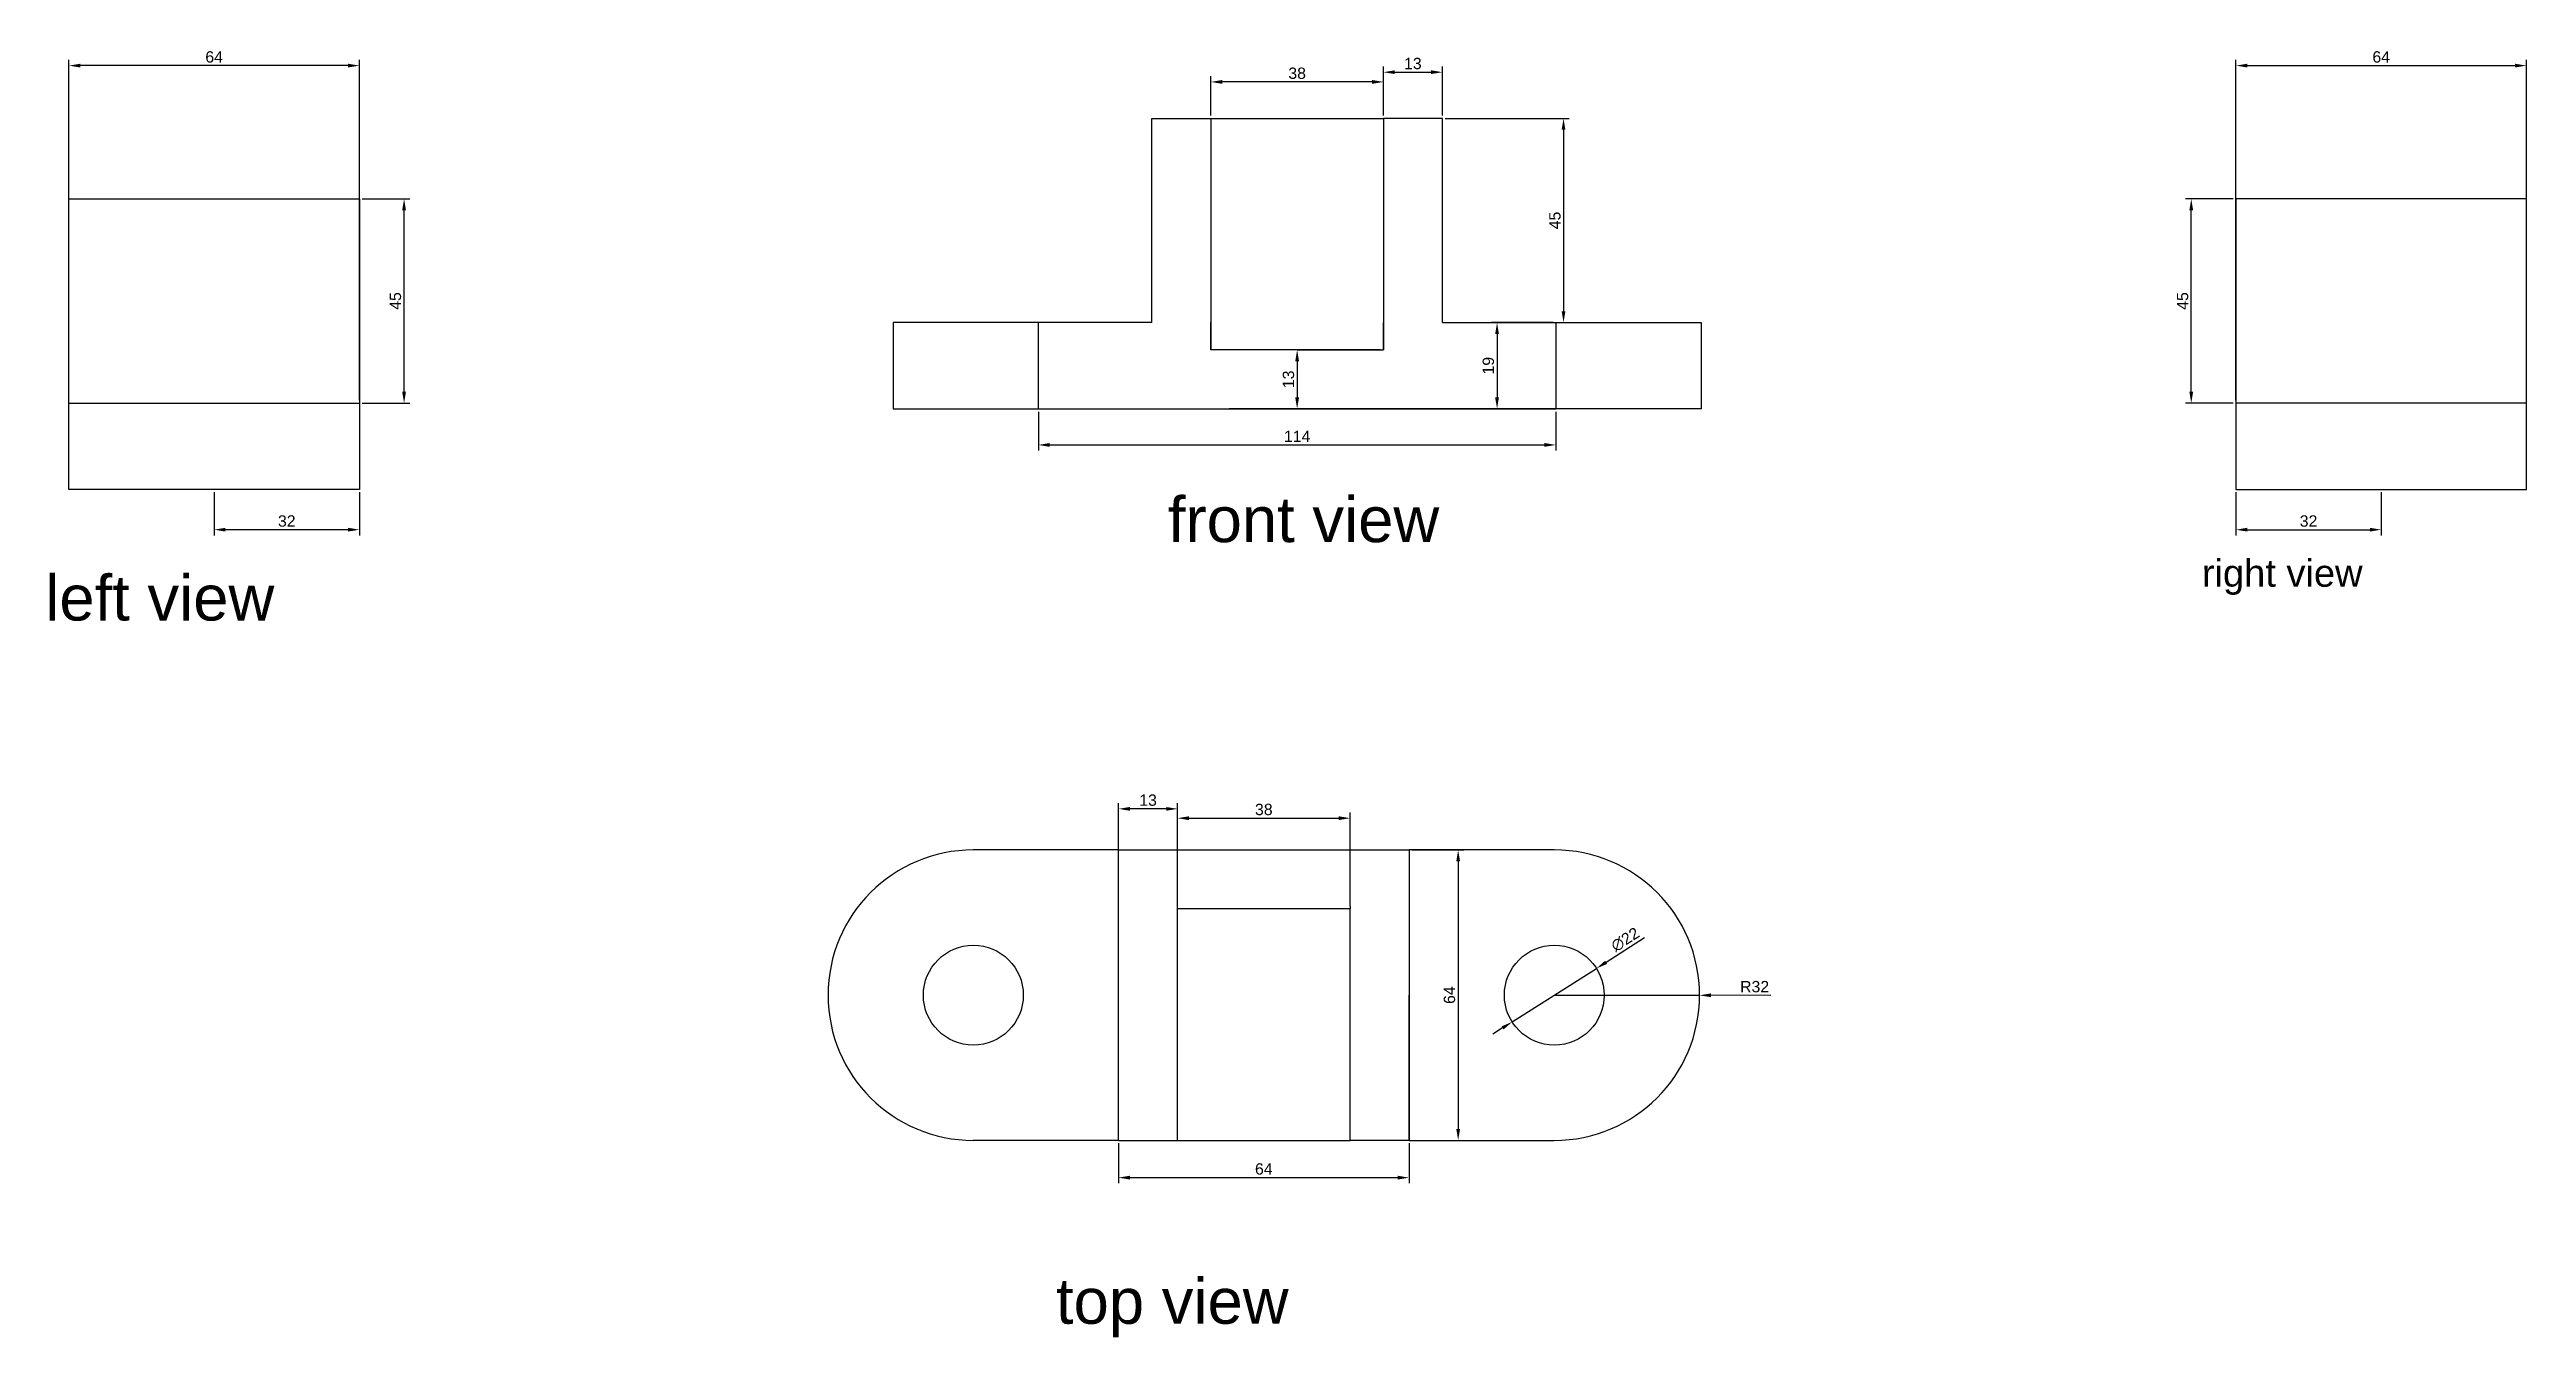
# Model space of a CAD drawing. Header units: millimetres. Extents: x 2065 to 2610, y 1094 to 1378.
import ezdxf

# ---------------------------------------------------------------- set-up
doc = ezdxf.new("R2010")
doc.units = ezdxf.units.MM
doc.styles.get("Standard").update_dxf_attribs({"font": 'arial.ttf'})
doc.dimstyles.new('ISO-25', dxfattribs={"dimtxt": 2.5, "dimasz": 2.5, "dimexe": 1.25, "dimexo": 0.625, "dimtad": 1, "dimtxsty": 'Standard', "dimcen": 2.5, "dimadec": 0, "dimazin": 0, "dimtfac": 1, "dimtmove": 0, "dimatfit": 3, "dimfxl": 1, "dimarcsym": 0})

# ---------------------------------------------------------------- blocks, each defined once
blk = doc.blocks.new('*D2')
at = {"color": 0, "lineweight": -2, "transparency": 16777216}
for p, q in [((2282.44, 1297.9), (2282.44, 1289.33)), ((2396.44, 1297.9), (2396.44, 1289.33)), ((2284.94, 1290.58), (2393.94, 1290.58))]:
    blk.add_line(p, q, dxfattribs=at)
at = {"color": 0, "transparency": 16777216}
for points in [[(2284.94, 1291), (2284.94, 1290.16), (2282.44, 1290.58)], [(2393.94, 1291), (2393.94, 1290.16), (2396.44, 1290.58)]]:
    blk.add_solid(points, dxfattribs=at)
at = {"layer": 'Defpoints', "color": 0, "transparency": 16777216}
for p in [(2282.44, 1298.53), (2396.44, 1298.53), (2396.44, 1290.58)]:
    blk.add_point(p, dxfattribs=at)
at = {"color": 0, "transparency": 16777216, "insert": (2339.44, 1292.46), "char_height": 2.5, "attachment_point": 5}
blk.add_mtext('114', dxfattribs=at)
blk = doc.blocks.new('*D3')
at = {"color": 0, "lineweight": -2, "transparency": 16777216}
for p, q in [((2357.82, 1311.53), (2338.19, 1311.53)), ((2339.44, 1309.03), (2339.44, 1301.03)), ((2357.82, 1298.53), (2338.19, 1298.53))]:
    blk.add_line(p, q, dxfattribs=at)
at = {"color": 0, "transparency": 16777216}
for points in [[(2339.03, 1309.03), (2339.86, 1309.03), (2339.44, 1311.53)], [(2339.03, 1301.03), (2339.86, 1301.03), (2339.44, 1298.53)]]:
    blk.add_solid(points, dxfattribs=at)
at = {"layer": 'Defpoints', "color": 0, "transparency": 16777216}
for p in [(2358.44, 1311.53), (2339.44, 1298.53), (2358.44, 1298.53)]:
    blk.add_point(p, dxfattribs=at)
at = {"color": 0, "transparency": 16777216, "insert": (2337.54, 1305.03), "char_height": 2.5, "attachment_point": 5, "rotation": 90}
blk.add_mtext('13', dxfattribs=at)
blk = doc.blocks.new('*D4')
at = {"color": 0, "lineweight": -2, "transparency": 16777216}
for p, q in [((2395.82, 1317.53), (2382.24, 1317.53)), ((2383.49, 1315.03), (2383.49, 1301.03)), ((2395.82, 1298.53), (2382.24, 1298.53))]:
    blk.add_line(p, q, dxfattribs=at)
at = {"color": 0, "transparency": 16777216}
for points in [[(2383.07, 1315.03), (2383.9, 1315.03), (2383.49, 1317.53)], [(2383.07, 1301.03), (2383.9, 1301.03), (2383.49, 1298.53)]]:
    blk.add_solid(points, dxfattribs=at)
at = {"layer": 'Defpoints', "color": 0, "transparency": 16777216}
for p in [(2396.44, 1317.53), (2383.49, 1298.53), (2396.44, 1298.53)]:
    blk.add_point(p, dxfattribs=at)
at = {"color": 0, "transparency": 16777216, "insert": (2381.58, 1308.03), "char_height": 2.5, "attachment_point": 5, "rotation": 90}
blk.add_mtext('19', dxfattribs=at)
blk = doc.blocks.new('*D5')
at = {"color": 0, "lineweight": -2, "transparency": 16777216}
for p, q in [((2320.44, 1363.15), (2320.44, 1371.81)), ((2355.94, 1370.56), (2322.94, 1370.56)), ((2358.44, 1363.15), (2358.44, 1371.81))]:
    blk.add_line(p, q, dxfattribs=at)
at = {"color": 0, "transparency": 16777216}
for points in [[(2322.94, 1370.98), (2322.94, 1370.14), (2320.44, 1370.56)], [(2355.94, 1370.98), (2355.94, 1370.14), (2358.44, 1370.56)]]:
    blk.add_solid(points, dxfattribs=at)
at = {"layer": 'Defpoints', "color": 0, "transparency": 16777216}
for p in [(2320.44, 1370.56), (2320.44, 1362.53), (2358.44, 1362.53)]:
    blk.add_point(p, dxfattribs=at)
at = {"color": 0, "transparency": 16777216, "insert": (2339.44, 1372.46), "char_height": 2.5, "attachment_point": 5}
blk.add_mtext('38', dxfattribs=at)
blk = doc.blocks.new('*D6')
at = {"color": 0, "lineweight": -2, "transparency": 16777216}
for p, q in [((2358.44, 1363.15), (2358.44, 1373.95)), ((2360.94, 1372.7), (2368.94, 1372.7)), ((2371.44, 1363.15), (2371.44, 1373.95))]:
    blk.add_line(p, q, dxfattribs=at)
at = {"color": 0, "transparency": 16777216}
for points in [[(2360.94, 1373.12), (2360.94, 1372.29), (2358.44, 1372.7)], [(2368.94, 1373.12), (2368.94, 1372.29), (2371.44, 1372.7)]]:
    blk.add_solid(points, dxfattribs=at)
at = {"layer": 'Defpoints', "color": 0, "transparency": 16777216}
for p in [(2371.44, 1372.7), (2358.44, 1362.53), (2371.44, 1362.53)]:
    blk.add_point(p, dxfattribs=at)
at = {"color": 0, "transparency": 16777216, "insert": (2364.94, 1374.6), "char_height": 2.5, "attachment_point": 5}
blk.add_mtext('13', dxfattribs=at)
blk = doc.blocks.new('*D7')
at = {"color": 0, "lineweight": -2, "transparency": 16777216}
for p, q in [((2372.07, 1362.53), (2399.38, 1362.53)), ((2398.13, 1360.03), (2398.13, 1320.03)), ((2372.07, 1317.53), (2399.38, 1317.53))]:
    blk.add_line(p, q, dxfattribs=at)
at = {"color": 0, "transparency": 16777216}
for points in [[(2397.72, 1360.03), (2398.55, 1360.03), (2398.13, 1362.53)], [(2397.72, 1320.03), (2398.55, 1320.03), (2398.13, 1317.53)]]:
    blk.add_solid(points, dxfattribs=at)
at = {"layer": 'Defpoints', "color": 0, "transparency": 16777216}
for p in [(2371.44, 1362.53), (2371.44, 1317.53), (2398.13, 1317.53)]:
    blk.add_point(p, dxfattribs=at)
at = {"color": 0, "transparency": 16777216, "insert": (2396.24, 1340.03), "char_height": 2.5, "attachment_point": 5, "rotation": 90}
blk.add_mtext('45', dxfattribs=at)
blk = doc.blocks.new('*D8')
at = {"color": 0, "lineweight": -2, "transparency": 16777216}
for p, q in [((2133.46, 1344.79), (2143.94, 1344.79)), ((2142.69, 1302.29), (2142.69, 1342.29)), ((2133.46, 1299.79), (2143.94, 1299.79))]:
    blk.add_line(p, q, dxfattribs=at)
at = {"color": 0, "transparency": 16777216}
for points in [[(2142.27, 1342.29), (2143.1, 1342.29), (2142.69, 1344.79)], [(2142.27, 1302.29), (2143.1, 1302.29), (2142.69, 1299.79)]]:
    blk.add_solid(points, dxfattribs=at)
at = {"layer": 'Defpoints', "color": 0, "transparency": 16777216}
for p in [(2132.84, 1344.79), (2142.69, 1344.79), (2132.84, 1299.79)]:
    blk.add_point(p, dxfattribs=at)
at = {"color": 0, "transparency": 16777216, "insert": (2140.79, 1322.29), "char_height": 2.5, "attachment_point": 5, "rotation": 90}
blk.add_mtext('45', dxfattribs=at)
blk = doc.blocks.new('*D9')
at = {"color": 0, "lineweight": -2, "transparency": 16777216}
for p, q in [((2100.84, 1280.16), (2100.84, 1270.65)), ((2132.84, 1280.16), (2132.84, 1270.65)), ((2130.34, 1271.9), (2103.34, 1271.9))]:
    blk.add_line(p, q, dxfattribs=at)
at = {"color": 0, "transparency": 16777216}
for points in [[(2103.34, 1272.32), (2103.34, 1271.49), (2100.84, 1271.9)], [(2130.34, 1272.32), (2130.34, 1271.49), (2132.84, 1271.9)]]:
    blk.add_solid(points, dxfattribs=at)
at = {"layer": 'Defpoints', "color": 0, "transparency": 16777216}
for p in [(2100.84, 1280.79), (2132.84, 1280.79), (2100.84, 1271.9)]:
    blk.add_point(p, dxfattribs=at)
at = {"color": 0, "transparency": 16777216, "insert": (2116.84, 1273.8), "char_height": 2.5, "attachment_point": 5}
blk.add_mtext('32', dxfattribs=at)
blk = doc.blocks.new('*D10')
at = {"color": 0, "lineweight": -2, "transparency": 16777216}
for p, q in [((2068.84, 1300.41), (2068.84, 1375.4)), ((2132.84, 1300.41), (2132.84, 1375.4)), ((2130.34, 1374.15), (2071.34, 1374.15))]:
    blk.add_line(p, q, dxfattribs=at)
at = {"color": 0, "transparency": 16777216}
for points in [[(2071.34, 1374.57), (2071.34, 1373.74), (2068.84, 1374.15)], [(2130.34, 1374.57), (2130.34, 1373.74), (2132.84, 1374.15)]]:
    blk.add_solid(points, dxfattribs=at)
at = {"layer": 'Defpoints', "color": 0, "transparency": 16777216}
for p in [(2068.84, 1374.15), (2068.84, 1299.79), (2132.84, 1299.79)]:
    blk.add_point(p, dxfattribs=at)
at = {"color": 0, "transparency": 16777216, "insert": (2100.84, 1376.05), "char_height": 2.5, "attachment_point": 5}
blk.add_mtext('64', dxfattribs=at)
blk = doc.blocks.new('*D11')
at = {"color": 0, "lineweight": -2, "transparency": 16777216}
for p, q in [((2545.66, 1344.79), (2535.18, 1344.79)), ((2536.43, 1302.29), (2536.43, 1342.29)), ((2545.66, 1299.79), (2535.18, 1299.79))]:
    blk.add_line(p, q, dxfattribs=at)
at = {"color": 0, "transparency": 16777216}
for points in [[(2536.01, 1342.29), (2536.85, 1342.29), (2536.43, 1344.79)], [(2536.01, 1302.29), (2536.85, 1302.29), (2536.43, 1299.79)]]:
    blk.add_solid(points, dxfattribs=at)
at = {"layer": 'Defpoints', "color": 0, "transparency": 16777216}
for p in [(2536.43, 1344.79), (2546.28, 1344.79), (2546.28, 1299.79)]:
    blk.add_point(p, dxfattribs=at)
at = {"color": 0, "transparency": 16777216, "insert": (2534.53, 1322.29), "char_height": 2.5, "attachment_point": 5, "rotation": 90}
blk.add_mtext('45', dxfattribs=at)
blk = doc.blocks.new('*D12')
at = {"color": 0, "lineweight": -2, "transparency": 16777216}
for p, q in [((2546.28, 1280.16), (2546.28, 1270.65)), ((2578.28, 1280.16), (2578.28, 1270.65)), ((2548.78, 1271.9), (2575.78, 1271.9))]:
    blk.add_line(p, q, dxfattribs=at)
at = {"color": 0, "transparency": 16777216}
for points in [[(2548.78, 1272.32), (2548.78, 1271.49), (2546.28, 1271.9)], [(2575.78, 1272.32), (2575.78, 1271.49), (2578.28, 1271.9)]]:
    blk.add_solid(points, dxfattribs=at)
at = {"layer": 'Defpoints', "color": 0, "transparency": 16777216}
for p in [(2546.28, 1280.79), (2578.28, 1280.79), (2578.28, 1271.9)]:
    blk.add_point(p, dxfattribs=at)
at = {"color": 0, "transparency": 16777216, "insert": (2562.28, 1273.8), "char_height": 2.5, "attachment_point": 5}
blk.add_mtext('32', dxfattribs=at)
blk = doc.blocks.new('*D13')
at = {"color": 0, "lineweight": -2, "transparency": 16777216}
for p, q in [((2546.28, 1300.41), (2546.28, 1375.4)), ((2610.28, 1300.41), (2610.28, 1375.4)), ((2548.78, 1374.15), (2607.78, 1374.15))]:
    blk.add_line(p, q, dxfattribs=at)
at = {"color": 0, "transparency": 16777216}
for points in [[(2548.78, 1374.57), (2548.78, 1373.74), (2546.28, 1374.15)], [(2607.78, 1374.57), (2607.78, 1373.74), (2610.28, 1374.15)]]:
    blk.add_solid(points, dxfattribs=at)
at = {"layer": 'Defpoints', "color": 0, "transparency": 16777216}
for p in [(2610.28, 1374.15), (2546.28, 1299.79), (2610.28, 1299.79)]:
    blk.add_point(p, dxfattribs=at)
at = {"color": 0, "transparency": 16777216, "insert": (2578.28, 1376.05), "char_height": 2.5, "attachment_point": 5}
blk.add_mtext('64', dxfattribs=at)
blk = doc.blocks.new('*D14')
at = {"color": 0, "lineweight": -2, "transparency": 16777216}
for p, q in [((2415.97, 1181.95), (2407.5, 1176.58)), ((2386.81, 1163.46), (2405.39, 1175.24)), ((2384.7, 1162.12), (2382.59, 1160.78))]:
    blk.add_line(p, q, dxfattribs=at)
at = {"color": 0, "transparency": 16777216}
for points in [[(2407.28, 1176.93), (2407.73, 1176.23), (2405.39, 1175.24)], [(2384.48, 1162.47), (2384.92, 1161.77), (2386.81, 1163.46)]]:
    blk.add_solid(points, dxfattribs=at)
at = {"layer": 'Defpoints', "color": 0, "transparency": 16777216}
for p in [(2405.39, 1175.24), (2386.81, 1163.46)]:
    blk.add_point(p, dxfattribs=at)
at = {"color": 0, "transparency": 16777216, "insert": (2411.74, 1181.6), "char_height": 2.5, "attachment_point": 5, "rotation": 32.3766}
blk.add_mtext('∅22', dxfattribs=at)
blk = doc.blocks.new('*D15')
at = {"color": 0, "lineweight": -2, "transparency": 16777216}
for p, q in [((2396.1, 1169.35), (2428.1, 1169.32)), ((2443.83, 1169.31), (2430.6, 1169.32))]:
    blk.add_line(p, q, dxfattribs=at)
at = {"color": 0, "transparency": 16777216}
blk.add_solid([(2430.6, 1169.74), (2430.6, 1168.9), (2428.1, 1169.32)], dxfattribs=at)
at = {"layer": 'Defpoints', "color": 0, "transparency": 16777216}
for p in [(2396.1, 1169.35), (2428.1, 1169.32)]:
    blk.add_point(p, dxfattribs=at)
at = {"color": 0, "transparency": 16777216, "insert": (2440.23, 1171.21), "char_height": 2.5, "attachment_point": 5, "rotation": 359.9519}
blk.add_mtext('R32', dxfattribs=at)
blk = doc.blocks.new('*D16')
at = {"color": 0, "lineweight": -2, "transparency": 16777216}
for p, q in [((2300.1, 1136.72), (2300.1, 1127.89)), ((2364.1, 1136.72), (2364.1, 1127.89)), ((2302.6, 1129.14), (2361.6, 1129.14))]:
    blk.add_line(p, q, dxfattribs=at)
at = {"color": 0, "transparency": 16777216}
for points in [[(2302.6, 1129.56), (2302.6, 1128.72), (2300.1, 1129.14)], [(2361.6, 1129.56), (2361.6, 1128.72), (2364.1, 1129.14)]]:
    blk.add_solid(points, dxfattribs=at)
at = {"layer": 'Defpoints', "color": 0, "transparency": 16777216}
for p in [(2300.1, 1137.35), (2364.1, 1137.35), (2364.1, 1129.14)]:
    blk.add_point(p, dxfattribs=at)
at = {"color": 0, "transparency": 16777216, "insert": (2332.1, 1131.04), "char_height": 2.5, "attachment_point": 5}
blk.add_mtext('64', dxfattribs=at)
blk = doc.blocks.new('*D17')
at = {"color": 0, "lineweight": -2, "transparency": 16777216}
for p, q in [((2300.1, 1188.97), (2300.1, 1211.65)), ((2313.1, 1188.97), (2313.1, 1211.65)), ((2310.6, 1210.4), (2302.6, 1210.4))]:
    blk.add_line(p, q, dxfattribs=at)
at = {"color": 0, "transparency": 16777216}
for points in [[(2302.6, 1210.81), (2302.6, 1209.98), (2300.1, 1210.4)], [(2310.6, 1210.81), (2310.6, 1209.98), (2313.1, 1210.4)]]:
    blk.add_solid(points, dxfattribs=at)
at = {"layer": 'Defpoints', "color": 0, "transparency": 16777216}
for p in [(2300.1, 1210.4), (2300.1, 1188.35), (2313.1, 1188.35)]:
    blk.add_point(p, dxfattribs=at)
at = {"color": 0, "transparency": 16777216, "insert": (2306.6, 1212.3), "char_height": 2.5, "attachment_point": 5}
blk.add_mtext('13', dxfattribs=at)
blk = doc.blocks.new('*D18')
at = {"color": 0, "lineweight": -2, "transparency": 16777216}
for p, q in [((2313.1, 1188.97), (2313.1, 1209.59)), ((2315.6, 1208.34), (2348.6, 1208.34)), ((2351.1, 1188.97), (2351.1, 1209.59))]:
    blk.add_line(p, q, dxfattribs=at)
at = {"color": 0, "transparency": 16777216}
for points in [[(2315.6, 1208.76), (2315.6, 1207.92), (2313.1, 1208.34)], [(2348.6, 1208.76), (2348.6, 1207.92), (2351.1, 1208.34)]]:
    blk.add_solid(points, dxfattribs=at)
at = {"layer": 'Defpoints', "color": 0, "transparency": 16777216}
for p in [(2351.1, 1208.34), (2313.1, 1188.35), (2351.1, 1188.35)]:
    blk.add_point(p, dxfattribs=at)
at = {"color": 0, "transparency": 16777216, "insert": (2332.1, 1210.24), "char_height": 2.5, "attachment_point": 5}
blk.add_mtext('38', dxfattribs=at)
blk = doc.blocks.new('*D19')
at = {"color": 0, "lineweight": -2, "transparency": 16777216}
for p, q in [((2364.73, 1201.35), (2376.17, 1201.35)), ((2374.92, 1198.85), (2374.92, 1139.85)), ((2364.73, 1137.35), (2376.17, 1137.35))]:
    blk.add_line(p, q, dxfattribs=at)
at = {"color": 0, "transparency": 16777216}
for points in [[(2374.5, 1198.85), (2375.33, 1198.85), (2374.92, 1201.35)], [(2374.5, 1139.85), (2375.33, 1139.85), (2374.92, 1137.35)]]:
    blk.add_solid(points, dxfattribs=at)
at = {"layer": 'Defpoints', "color": 0, "transparency": 16777216}
for p in [(2364.1, 1201.35), (2364.1, 1137.35), (2374.92, 1137.35)]:
    blk.add_point(p, dxfattribs=at)
at = {"color": 0, "transparency": 16777216, "insert": (2373.01, 1169.35), "char_height": 2.5, "attachment_point": 5, "rotation": 90}
blk.add_mtext('64', dxfattribs=at)

msp = doc.modelspace()

# ---------------------------------------------------------------- linework, layer by layer
for p, q in [((2307.443, 1317.527), (2307.443, 1362.527)), ((2307.443, 1362.527), (2320.443, 1362.527)), ((2320.443, 1362.527), (2320.443, 1311.527)), ((2320.443, 1362.527), (2358.443, 1362.527)), ((2371.443, 1362.527), (2358.443, 1362.527)), ((2358.443, 1362.527), (2358.443, 1311.527)), ((2371.443, 1317.527), (2371.443, 1362.527)), ((2068.837, 1299.788), (2068.837, 1344.788)), ((2068.837, 1344.788), (2132.837, 1344.788)), ((2132.837, 1344.788), (2132.837, 1299.788)), ((2610.282, 1344.788), (2546.282, 1344.788)), ((2546.282, 1344.788), (2546.282, 1299.788)), ((2610.282, 1299.788), (2610.282, 1344.788)), ((2282.443, 1317.527), (2250.443, 1317.527)), ((2250.443, 1317.527), (2250.443, 1298.527)), ((2282.443, 1298.527), (2282.443, 1317.527)), ((2307.443, 1317.527), (2282.443, 1317.527)), ((2320.443, 1311.527), (2320.443, 1317.527)), ((2358.443, 1311.527), (2358.443, 1317.527)), ((2371.443, 1317.527), (2396.443, 1317.527)), ((2396.443, 1317.527), (2396.443, 1298.527)), ((2396.443, 1317.527), (2428.443, 1317.527)), ((2428.443, 1317.527), (2428.443, 1298.527)), ((2339.443, 1311.527), (2320.443, 1311.527)), ((2339.443, 1311.527), (2358.443, 1311.527)), ((2068.837, 1280.788), (2068.837, 1299.788)), ((2068.837, 1299.788), (2100.837, 1299.788)), ((2100.837, 1299.788), (2132.837, 1299.788)), ((2132.837, 1299.788), (2132.837, 1280.788)), ((2578.282, 1299.788), (2546.282, 1299.788)), ((2546.282, 1299.788), (2546.282, 1280.788)), ((2610.282, 1299.788), (2578.282, 1299.788)), ((2610.282, 1280.788), (2610.282, 1299.788)), ((2250.443, 1298.527), (2282.443, 1298.527)), ((2282.443, 1298.527), (2396.443, 1298.527)), ((2282.443, 1298.527), (2282.443, 1298.527)), ((2396.443, 1298.527), (2324.443, 1298.527)), ((2396.443, 1298.527), (2339.443, 1298.527)), ((2428.443, 1298.527), (2396.443, 1298.527)), ((2100.837, 1280.788), (2068.837, 1280.788)), ((2132.837, 1280.788), (2100.837, 1280.788)), ((2546.282, 1280.788), (2578.282, 1280.788)), ((2578.282, 1280.788), (2610.282, 1280.788)), ((2300.103, 1201.348), (2268.103, 1201.348)), ((2300.103, 1137.348), (2300.103, 1201.348)), ((2300.103, 1201.348), (2364.103, 1201.348)), ((2364.103, 1201.348), (2364.103, 1137.348)), ((2396.103, 1201.348), (2364.103, 1201.348)), ((2313.103, 1188.348), (2313.103, 1189.092)), ((2313.103, 1137.348), (2313.103, 1188.348)), ((2351.103, 1188.348), (2313.103, 1188.348)), ((2351.122, 1188.934), (2351.103, 1188.348)), ((2351.103, 1137.348), (2351.103, 1188.348)), ((2300.103, 1137.348), (2300.103, 1169.348)), ((2364.103, 1137.348), (2364.103, 1169.348)), ((2300.103, 1137.348), (2268.103, 1137.348)), ((2300.103, 1137.348), (2313.103, 1137.348)), ((2313.103, 1137.348), (2351.103, 1137.348)), ((2364.103, 1137.348), (2351.103, 1137.348)), ((2364.103, 1137.348), (2396.103, 1137.348))]:
    msp.add_line(p, q)
for centre in [(2268.103, 1169.348), (2396.103, 1169.348)]:
    msp.add_circle(centre, 11)
for centre, start, end in [((2268.103, 1169.348), 90, 270), ((2396.103, 1169.348), 270, 90)]:
    msp.add_arc(centre, 32, start, end)

# ---------------------------------------------------------------- texts
at = {"attachment_point": 1}
for s, width, insert, char_height in [('front view', 78.5912, (2310.968, 1279.156), 10), ('left view', 79.7682, (2063.635, 1261.891), 10), ('right view', 74.90391, (2538.771, 1265.335), 6), ('top view', 126.2446, (2286.312, 1106.946), 10)]:
    msp.add_mtext_dynamic_manual_height_columns(s, width=width, gutter_width=12.5, heights=[0], dxfattribs=dict(at, insert=insert, char_height=char_height))

# ---------------------------------------------------------------- dimensions: what is measured, and where the dimension line sits
for base, p1, p2, picture, middle in [((2068.837, 1374.153), (2132.837, 1299.788), (2068.837, 1299.788), '*D10', (2100.837, 1376.054)), ((2371.443, 1372.702), (2358.443, 1362.527), (2371.443, 1362.527), '*D6', (2364.943, 1374.604)), ((2320.443, 1370.56), (2358.443, 1362.527), (2320.443, 1362.527), '*D5', (2339.443, 1372.462)), ((2396.443, 1290.581), (2282.443, 1298.527), (2396.443, 1298.527), '*D2', (2339.443, 1292.461)), ((2100.837, 1271.902), (2132.837, 1280.788), (2100.837, 1280.788), '*D9', (2116.837, 1273.804)), ((2300.103, 1210.395), (2313.103, 1188.348), (2300.103, 1188.348), '*D17', (2306.603, 1212.298)), ((2351.103, 1208.341), (2313.103, 1188.348), (2351.103, 1188.348), '*D18', (2332.103, 1210.244)), ((2364.103, 1129.14), (2300.103, 1137.348), (2364.103, 1137.348), '*D16', (2332.103, 1131.041))]:
    dim = msp.add_linear_dim(base=base, p1=p1, p2=p2, dimstyle='ISO-25')
    dim.commit()
    dim.dimension.update_dxf_attribs({"geometry": picture, "text_midpoint": middle})
for base, p1, p2, angle, picture, middle in [((2610.282, 1374.153), (2546.282, 1299.788), (2610.282, 1299.788), 180, '*D13', (2578.282, 1376.054)), ((2398.132, 1317.527), (2371.443, 1362.527), (2371.443, 1317.527), 90, '*D7', (2396.236, 1340.027)), ((2142.688, 1344.788), (2132.837, 1299.788), (2132.837, 1344.788), 90, '*D8', (2140.792, 1322.288)), ((2536.431, 1344.788), (2546.282, 1299.788), (2546.282, 1344.788), 90, '*D11', (2534.535, 1322.288)), ((2383.486, 1298.527), (2396.443, 1317.527), (2396.443, 1298.527), 90, '*D4', (2381.584, 1308.027)), ((2339.443, 1298.527), (2358.443, 1311.527), (2358.443, 1298.527), 90, '*D3', (2337.541, 1305.027)), ((2578.282, 1271.902), (2546.282, 1280.788), (2578.282, 1280.788), 180, '*D12', (2562.282, 1273.804)), ((2374.915, 1137.348), (2364.103, 1201.348), (2364.103, 1137.348), 90, '*D19', (2373.014, 1169.348))]:
    dim = msp.add_linear_dim(base=base, p1=p1, p2=p2, angle=angle, dimstyle='ISO-25')
    dim.commit()
    dim.dimension.update_dxf_attribs({"geometry": picture, "text_midpoint": middle})
dim = msp.add_diameter_dim_2p(p1=(2386.813, 1163.458), p2=(2405.393, 1175.238), dimstyle='ISO-25')
dim.commit()
dim.dimension.update_dxf_attribs({"geometry": '*D14', "text_midpoint": (2412.793, 1179.931)})
dim = msp.add_radius_dim(center=(2396.103, 1169.348), mpoint=(2428.103, 1169.321), dimstyle='ISO-25')
dim.commit()
dim.dimension.update_dxf_attribs({"geometry": '*D15', "text_midpoint": (2440.228, 1169.311), "dimtype": 164})

doc.saveas('drawing.dxf')
